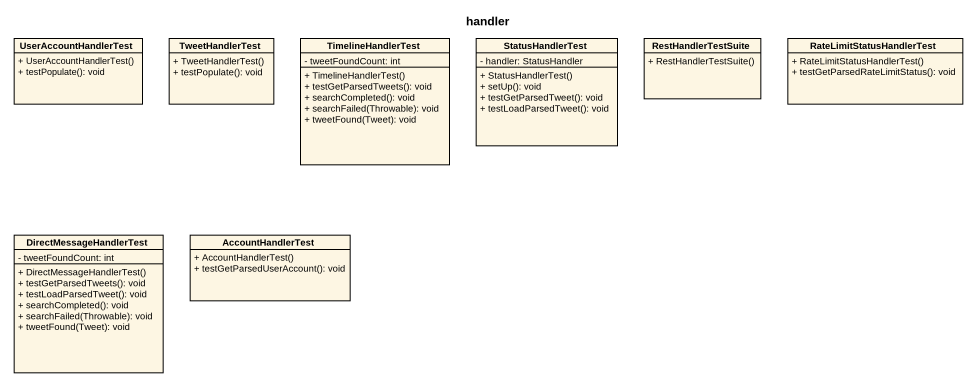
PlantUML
@startuml
title handler
hide circle
hide empty members
skinparam classAttributeIconSize 0
class UserAccountHandlerTest {
  + UserAccountHandlerTest()
  + testPopulate(): void
}
class TweetHandlerTest {
  + TweetHandlerTest()
  + testPopulate(): void
}
class TimelineHandlerTest {
  - tweetFoundCount: int
  + TimelineHandlerTest()
  + testGetParsedTweets(): void
  + searchCompleted(): void
  + searchFailed(Throwable): void
  + tweetFound(Tweet): void
}
class StatusHandlerTest {
  - handler: StatusHandler
  + StatusHandlerTest()
  + setUp(): void
  + testGetParsedTweet(): void
  + testLoadParsedTweet(): void
}
class RestHandlerTestSuite {
  + RestHandlerTestSuite()
}
class RateLimitStatusHandlerTest {
  + RateLimitStatusHandlerTest()
  + testGetParsedRateLimitStatus(): void
}
class DirectMessageHandlerTest {
  - tweetFoundCount: int
  + DirectMessageHandlerTest()
  + testGetParsedTweets(): void
  + testLoadParsedTweet(): void
  + searchCompleted(): void
  + searchFailed(Throwable): void
  + tweetFound(Tweet): void
}
class AccountHandlerTest {
  + AccountHandlerTest()
  + testGetParsedUserAccount(): void
}
@enduml
